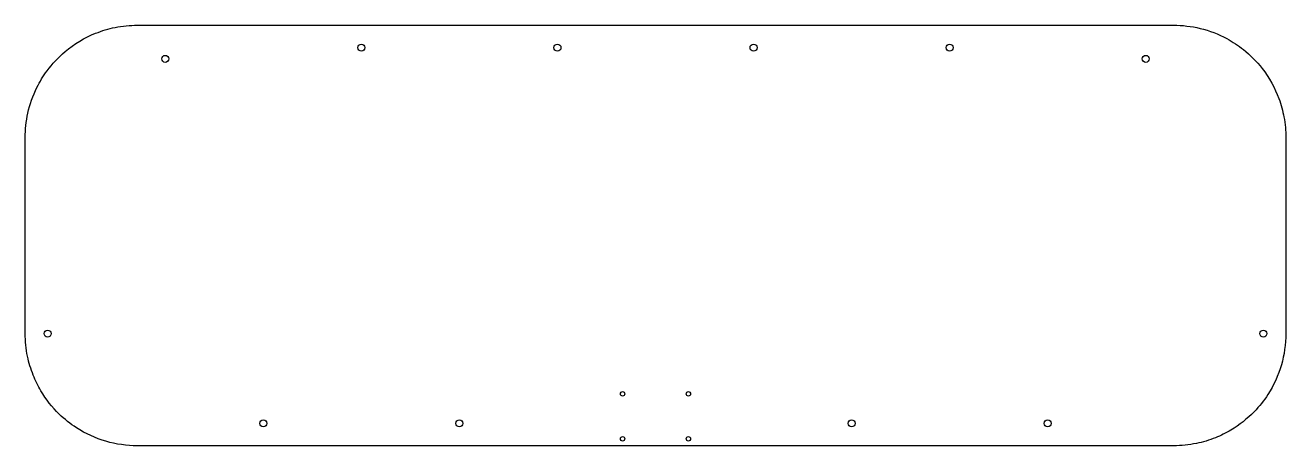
# Model space of a CAD drawing. Header units: millimetres. Extents: x -450 to 450, y -150 to 150.
import ezdxf

# ---------------------------------------------------------------- set-up
doc = ezdxf.new("R2010")
doc.units = ezdxf.units.MM
doc.layers.get('0').update_dxf_attribs({"linetype": 'CONTINUOUS'})

msp = doc.modelspace()

# ---------------------------------------------------------------- linework, layer by layer
for centre, radius in [((-210, 134), 2.5), ((-70, 134), 2.5), ((70, 134), 2.5), ((210, 134), 2.5), ((-350, 126.02), 2.5), ((350, 126.02), 2.5), ((-434, -70), 2.5), ((434, -70), 2.5), ((-23.5, -113), 1.6), ((23.5, -113), 1.6), ((-280, -134), 2.5), ((-140, -134), 2.5), ((140, -134), 2.5), ((280, -134), 2.5), ((-23.5, -145), 1.6), ((23.5, -145), 1.6)]:
    msp.add_circle(centre, radius)
msp.add_open_spline([(450, -70), (450, -26.71), (450, 23.33), (450, 70), (450, 74.66), (449.59, 79.56), (448.67, 84.55), (447.86, 88.89), (446.67, 93.31), (445.06, 97.67), (442.29, 105.19), (438.26, 112.57), (433.07, 119.22), (429.2, 124.17), (424.7, 128.72), (419.73, 132.67), (416.03, 135.6), (412.06, 138.21), (407.92, 140.44), (401.84, 143.71), (395.39, 146.16), (388.89, 147.74), (382.54, 149.28), (376.15, 150), (370, 150), (123.33, 150), (-123.33, 150), (-370, 150), (-375.18, 150), (-380.52, 149.49), (-385.87, 148.41), (-390.53, 147.47), (-395.18, 146.09), (-399.72, 144.27), (-407.52, 141.15), (-414.97, 136.72), (-421.5, 131.22), (-426.36, 127.13), (-430.72, 122.46), (-434.43, 117.42), (-437.19, 113.67), (-439.6, 109.71), (-441.62, 105.65), (-444.59, 99.68), (-446.73, 93.48), (-448.09, 87.37), (-449.42, 81.41), (-450, 75.54), (-450, 70), (-450, 23.33), (-450, -26.71), (-450, -70), (-450, -75.43), (-449.45, -80.86), (-448.35, -86.18), (-447.39, -90.81), (-446.02, -95.35), (-444.27, -99.74), (-442.74, -103.56), (-440.91, -107.26), (-438.82, -110.8), (-435.21, -116.88), (-430.79, -122.48), (-425.71, -127.41), (-421.94, -131.08), (-417.8, -134.37), (-413.38, -137.22), (-406.88, -141.41), (-399.77, -144.66), (-392.34, -146.82), (-385.09, -148.92), (-377.55, -150), (-370, -150), (-148.42, -150), (148.42, -150), (370, -150), (375.43, -150), (380.86, -149.45), (386.18, -148.35), (390.81, -147.39), (395.35, -146.02), (399.74, -144.27), (403.56, -142.74), (407.26, -140.91), (410.8, -138.82), (416.88, -135.21), (422.48, -130.79), (427.41, -125.71), (431.08, -121.94), (434.37, -117.8), (437.22, -113.38), (441.41, -106.88), (444.66, -99.77), (446.82, -92.34), (448.92, -85.09), (450, -77.55), (450, -70)], degree=3, knots=[0, 0, 0, 0, 0.065128, 0.065128, 0.065128, 0.071636, 0.071636, 0.071636, 0.0773, 0.0773, 0.0773, 0.08704, 0.08704, 0.08704, 0.094286, 0.094286, 0.094286, 0.099676, 0.099676, 0.099676, 0.107597, 0.107597, 0.107597, 0.115328, 0.115328, 0.115328, 0.425289, 0.425289, 0.425289, 0.431797, 0.431797, 0.431797, 0.437461, 0.437461, 0.437461, 0.447202, 0.447202, 0.447202, 0.454447, 0.454447, 0.454447, 0.459837, 0.459837, 0.459837, 0.467758, 0.467758, 0.467758, 0.475489, 0.475489, 0.475489, 0.540617, 0.540617, 0.540617, 0.548786, 0.548786, 0.548786, 0.555896, 0.555896, 0.555896, 0.562085, 0.562085, 0.562085, 0.572727, 0.572727, 0.572727, 0.580644, 0.580644, 0.580644, 0.592279, 0.592279, 0.592279, 0.603634, 0.603634, 0.603634, 0.936983, 0.936983, 0.936983, 0.945153, 0.945153, 0.945153, 0.952263, 0.952263, 0.952263, 0.958451, 0.958451, 0.958451, 0.969094, 0.969094, 0.969094, 0.97701, 0.97701, 0.97701, 0.988646, 0.988646, 0.988646, 1, 1, 1, 1])

doc.saveas('drawing.dxf')
